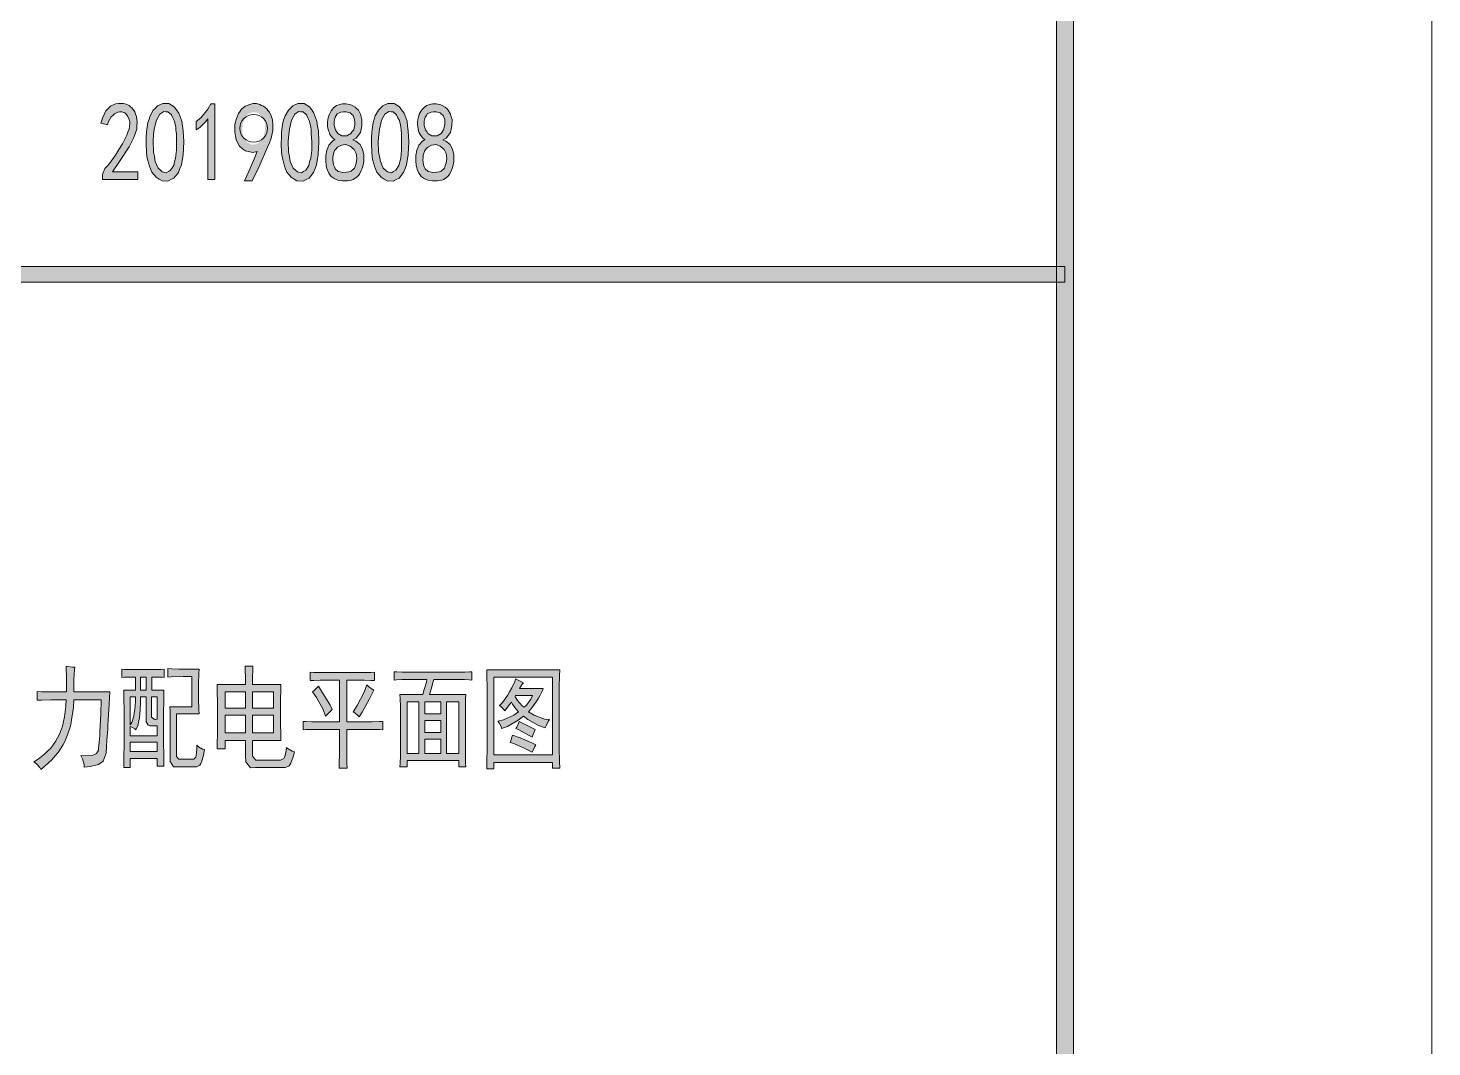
# Model space of a CAD drawing. Header units: millimetres. Extents: x 568 to 57335, y 85 to 28579.
# Drawn here: x 57277.8 to 57335.2, y 27729.6 to 27771.3 of the extents above; entities that cross this region are included whole.
import ezdxf

# ---------------------------------------------------------------- set-up
doc = ezdxf.new("R2010")
doc.units = ezdxf.units.MM

msp = doc.modelspace()

# ---------------------------------------------------------------- hatches: boundary and pattern name
h = msp.add_hatch(color=0)
h.dxf.hatch_style = 2
h.paths.add_polyline_path([(57320.572, 27702.649), (57319.873, 27703.348), (57319.873, 28563.463), (57320.572, 28564.162)])
h = msp.add_hatch(color=0)
h.dxf.hatch_style = 2
h.paths.add_polyline_path([(57280.883, 27765.162), (57280.891, 27765.299), (57280.989, 27765.542), (57281.081, 27765.648), (57281.179, 27765.754), (57281.415, 27766.096), (57281.559, 27766.324), (57281.704, 27766.552), (57281.886, 27766.909), (57281.931, 27767.031), (57281.977, 27767.16), (57282.007, 27767.373), (57282, 27767.464), (57281.985, 27767.555), (57281.916, 27767.699), (57281.863, 27767.76), (57281.802, 27767.821), (57281.673, 27767.866), (57281.597, 27767.859), (57281.521, 27767.851), (57281.377, 27767.775), (57281.308, 27767.715), (57281.24, 27767.654), (57281.134, 27767.464), (57281.096, 27767.335), (57280.822, 27767.395), (57280.883, 27767.601), (57281.027, 27767.897), (57281.118, 27767.996), (57281.21, 27768.087), (57281.422, 27768.193), (57281.544, 27768.201), (57281.612, 27768.208), (57281.741, 27768.208), (57281.802, 27768.193), (57281.863, 27768.178), (57281.977, 27768.117), (57282.038, 27768.064), (57282.099, 27768.018), (57282.205, 27767.866), (57282.243, 27767.768), (57282.281, 27767.669), (57282.311, 27767.433), (57282.296, 27767.289), (57282.289, 27767.152), (57282.175, 27766.818), (57282.076, 27766.628), (57281.977, 27766.438), (57281.59, 27765.83), (57281.301, 27765.412), (57282.334, 27765.412), (57282.334, 27765.093), (57280.883, 27765.093)])
h = msp.add_hatch(color=0)
h.paths.add_polyline_path([(57282.676, 27766.81), (57282.684, 27767.046), (57282.744, 27767.426), (57282.79, 27767.563), (57282.836, 27767.699), (57282.965, 27767.927), (57283.056, 27768.018), (57283.139, 27768.11), (57283.352, 27768.201), (57283.481, 27768.201), (57283.603, 27768.201), (57283.823, 27768.072), (57283.914, 27767.942), (57284.013, 27767.813), (57284.135, 27767.479), (57284.157, 27767.281), (57284.188, 27767.084), (57284.211, 27766.636), (57284.195, 27766.377), (57284.188, 27766.119), (57284.112, 27765.701), (57284.051, 27765.542), (57283.99, 27765.382), (57283.808, 27765.154), (57283.686, 27765.093), (57283.565, 27765.025), (57283.322, 27765.04), (57283.2, 27765.116), (57283.079, 27765.192), (57282.904, 27765.397), (57282.851, 27765.526), (57282.805, 27765.648), (57282.729, 27765.914), (57282.706, 27766.051), (57282.684, 27766.195), (57282.676, 27766.567)])
h.paths.add_polyline_path([(57282.98, 27766.917), (57282.957, 27766.666), (57282.972, 27766.225), (57283.01, 27766.035), (57283.048, 27765.838), (57283.162, 27765.564), (57283.246, 27765.488), (57283.329, 27765.405), (57283.497, 27765.375), (57283.588, 27765.42), (57283.671, 27765.473), (57283.8, 27765.671), (57283.838, 27765.823), (57283.876, 27765.967), (57283.914, 27766.294), (57283.914, 27766.469), (57283.914, 27766.643), (57283.907, 27766.962), (57283.892, 27767.107), (57283.884, 27767.251), (57283.816, 27767.509), (57283.762, 27767.623), (57283.709, 27767.745), (57283.565, 27767.866), (57283.481, 27767.866), (57283.39, 27767.874), (57283.231, 27767.76), (57283.162, 27767.646), (57283.094, 27767.525), (57283.003, 27767.16)])
h = msp.add_hatch(color=0)
h.dxf.hatch_style = 2
h.paths.add_polyline_path([(57285.198, 27767.57), (57285.1, 27767.456), (57284.864, 27767.228), (57284.72, 27767.122), (57284.72, 27767.464), (57284.902, 27767.616), (57285.198, 27767.973), (57285.312, 27768.186), (57285.479, 27768.186), (57285.479, 27765.093), (57285.198, 27765.093)])
h = msp.add_hatch(color=0)
h.paths.add_polyline_path([(57286.687, 27765.04), (57286.847, 27765.367), (57287.105, 27765.975), (57287.212, 27766.241), (57287.029, 27766.203), (57286.733, 27766.263), (57286.611, 27766.355), (57286.49, 27766.453), (57286.353, 27766.712), (57286.323, 27766.871), (57286.3, 27767.031), (57286.3, 27767.327), (57286.33, 27767.456), (57286.361, 27767.585), (57286.452, 27767.798), (57286.513, 27767.889), (57286.574, 27767.973), (57286.718, 27768.094), (57286.809, 27768.125), (57286.893, 27768.163), (57287.045, 27768.201), (57287.113, 27768.201), (57287.181, 27768.201), (57287.326, 27768.163), (57287.394, 27768.125), (57287.47, 27768.094), (57287.599, 27767.988), (57287.652, 27767.912), (57287.713, 27767.844), (57287.789, 27767.692), (57287.812, 27767.616), (57287.835, 27767.54), (57287.857, 27767.342), (57287.857, 27767.221), (57287.857, 27767.099), (57287.782, 27766.788), (57287.713, 27766.598), (57287.637, 27766.415), (57287.288, 27765.633), (57287.007, 27765.04)])
h.paths.add_polyline_path([(57286.611, 27767.054), (57286.619, 27766.932), (57286.703, 27766.742), (57286.771, 27766.666), (57286.839, 27766.59), (57286.984, 27766.522), (57287.067, 27766.529), (57287.143, 27766.537), (57287.272, 27766.59), (57287.318, 27766.636), (57287.364, 27766.681), (57287.455, 27766.833), (57287.493, 27766.94), (57287.523, 27767.076), (57287.538, 27767.304), (57287.523, 27767.403), (57287.508, 27767.494), (57287.432, 27767.654), (57287.371, 27767.715), (57287.31, 27767.775), (57287.181, 27767.844), (57287.105, 27767.844), (57287.067, 27767.851), (57286.953, 27767.821), (57286.885, 27767.791), (57286.817, 27767.753), (57286.71, 27767.608), (57286.672, 27767.502), (57286.627, 27767.395), (57286.604, 27767.168)])
h = msp.add_hatch(color=0)
h.paths.add_polyline_path([(57288.199, 27766.81), (57288.207, 27767.046), (57288.26, 27767.426), (57288.306, 27767.563), (57288.351, 27767.699), (57288.488, 27767.927), (57288.572, 27768.018), (57288.663, 27768.11), (57288.876, 27768.201), (57288.997, 27768.201), (57289.126, 27768.201), (57289.347, 27768.072), (57289.438, 27767.942), (57289.529, 27767.813), (57289.651, 27767.479), (57289.681, 27767.281), (57289.711, 27767.084), (57289.726, 27766.636), (57289.719, 27766.377), (57289.704, 27766.119), (57289.635, 27765.701), (57289.575, 27765.542), (57289.514, 27765.382), (57289.331, 27765.154), (57289.21, 27765.093), (57289.088, 27765.025), (57288.838, 27765.04), (57288.716, 27765.116), (57288.594, 27765.192), (57288.42, 27765.397), (57288.374, 27765.526), (57288.321, 27765.648), (57288.253, 27765.914), (57288.23, 27766.051), (57288.207, 27766.195), (57288.192, 27766.567)])
h.paths.add_polyline_path([(57288.503, 27766.917), (57288.48, 27766.666), (57288.496, 27766.225), (57288.534, 27766.035), (57288.564, 27765.838), (57288.686, 27765.564), (57288.769, 27765.488), (57288.853, 27765.405), (57289.02, 27765.375), (57289.103, 27765.42), (57289.195, 27765.473), (57289.316, 27765.671), (57289.354, 27765.823), (57289.4, 27765.967), (57289.438, 27766.294), (57289.438, 27766.469), (57289.438, 27766.643), (57289.423, 27766.962), (57289.415, 27767.107), (57289.407, 27767.251), (57289.339, 27767.509), (57289.286, 27767.623), (57289.233, 27767.745), (57289.088, 27767.866), (57288.997, 27767.866), (57288.906, 27767.874), (57288.754, 27767.76), (57288.686, 27767.646), (57288.617, 27767.525), (57288.526, 27767.16)])
h = msp.add_hatch(color=0)
h.paths.add_polyline_path([(57290.015, 27765.975), (57290.015, 27766.081), (57290.053, 27766.294), (57290.099, 27766.393), (57290.144, 27766.499), (57290.289, 27766.666), (57290.387, 27766.727), (57290.296, 27766.788), (57290.182, 27766.932), (57290.16, 27767.008), (57290.129, 27767.084), (57290.091, 27767.259), (57290.091, 27767.357), (57290.091, 27767.456), (57290.106, 27767.623), (57290.137, 27767.699), (57290.16, 27767.768), (57290.236, 27767.904), (57290.289, 27767.965), (57290.334, 27768.026), (57290.448, 27768.117), (57290.509, 27768.14), (57290.57, 27768.163), (57290.699, 27768.186), (57290.775, 27768.186), (57290.843, 27768.186), (57290.972, 27768.163), (57291.033, 27768.148), (57291.094, 27768.125), (57291.216, 27768.049), (57291.276, 27767.996), (57291.345, 27767.935), (57291.436, 27767.768), (57291.466, 27767.661), (57291.489, 27767.555), (57291.489, 27767.304), (57291.459, 27767.16), (57291.428, 27767.016), (57291.254, 27766.788), (57291.117, 27766.712), (57291.238, 27766.666), (57291.413, 27766.522), (57291.466, 27766.431), (57291.512, 27766.339), (57291.565, 27766.104), (57291.565, 27765.975), (57291.565, 27765.838), (57291.535, 27765.625), (57291.497, 27765.542), (57291.466, 27765.458), (57291.398, 27765.321), (57291.36, 27765.268), (57291.314, 27765.215), (57291.208, 27765.131), (57291.14, 27765.101), (57291.071, 27765.071), (57290.896, 27765.04), (57290.798, 27765.04), (57290.691, 27765.04), (57290.509, 27765.071), (57290.433, 27765.101), (57290.357, 27765.131), (57290.236, 27765.223), (57290.182, 27765.291), (57290.137, 27765.352), (57290.068, 27765.504), (57290.046, 27765.587), (57290.03, 27765.671), (57290.015, 27765.861)])
h.paths.add_polyline_path([(57290.304, 27765.99), (57290.304, 27765.884), (57290.334, 27765.694), (57290.365, 27765.61), (57290.395, 27765.534), (57290.517, 27765.428), (57290.6, 27765.405), (57290.691, 27765.382), (57290.866, 27765.39), (57290.957, 27765.412), (57291.056, 27765.443), (57291.185, 27765.564), (57291.223, 27765.663), (57291.254, 27765.762), (57291.284, 27765.96), (57291.269, 27766.058), (57291.261, 27766.157), (57291.17, 27766.324), (57291.094, 27766.393), (57291.01, 27766.461), (57290.836, 27766.522), (57290.745, 27766.514), (57290.653, 27766.499), (57290.494, 27766.423), (57290.433, 27766.347), (57290.372, 27766.279), (57290.311, 27766.096)])
h.paths.add_polyline_path([(57290.357, 27767.395), (57290.357, 27767.304), (57290.41, 27767.13), (57290.456, 27767.054), (57290.509, 27766.97), (57290.669, 27766.886), (57290.775, 27766.886), (57290.881, 27766.886), (57291.041, 27766.97), (57291.094, 27767.054), (57291.155, 27767.13), (57291.2, 27767.327), (57291.2, 27767.433), (57291.193, 27767.547), (57291.132, 27767.715), (57291.071, 27767.768), (57291.01, 27767.821), (57290.843, 27767.866), (57290.737, 27767.859), (57290.631, 27767.851), (57290.486, 27767.775), (57290.441, 27767.707), (57290.403, 27767.639), (57290.357, 27767.479)])
h = msp.add_hatch(color=0)
h.paths.add_polyline_path([(57291.884, 27766.81), (57291.892, 27767.046), (57291.945, 27767.426), (57291.991, 27767.563), (57292.036, 27767.699), (57292.165, 27767.927), (57292.256, 27768.018), (57292.34, 27768.11), (57292.553, 27768.201), (57292.682, 27768.201), (57292.803, 27768.201), (57293.024, 27768.072), (57293.115, 27767.942), (57293.214, 27767.813), (57293.335, 27767.479), (57293.358, 27767.281), (57293.388, 27767.084), (57293.411, 27766.636), (57293.396, 27766.377), (57293.388, 27766.119), (57293.313, 27765.701), (57293.252, 27765.542), (57293.191, 27765.382), (57293.009, 27765.154), (57292.887, 27765.093), (57292.765, 27765.025), (57292.522, 27765.04), (57292.401, 27765.116), (57292.279, 27765.192), (57292.104, 27765.397), (57292.051, 27765.526), (57292.006, 27765.648), (57291.93, 27765.914), (57291.907, 27766.051), (57291.892, 27766.195), (57291.877, 27766.567)])
h.paths.add_polyline_path([(57292.18, 27766.917), (57292.158, 27766.666), (57292.173, 27766.225), (57292.211, 27766.035), (57292.249, 27765.838), (57292.363, 27765.564), (57292.446, 27765.488), (57292.53, 27765.405), (57292.697, 27765.375), (57292.788, 27765.42), (57292.872, 27765.473), (57293.001, 27765.671), (57293.039, 27765.823), (57293.077, 27765.967), (57293.115, 27766.294), (57293.115, 27766.469), (57293.115, 27766.643), (57293.107, 27766.962), (57293.092, 27767.107), (57293.085, 27767.251), (57293.024, 27767.509), (57292.963, 27767.623), (57292.91, 27767.745), (57292.765, 27767.866), (57292.682, 27767.866), (57292.591, 27767.874), (57292.431, 27767.76), (57292.363, 27767.646), (57292.294, 27767.525), (57292.203, 27767.16)])
h = msp.add_hatch(color=0)
h.paths.add_polyline_path([(57293.692, 27765.975), (57293.692, 27766.081), (57293.738, 27766.294), (57293.776, 27766.393), (57293.822, 27766.499), (57293.966, 27766.666), (57294.065, 27766.727), (57293.981, 27766.788), (57293.867, 27766.932), (57293.837, 27767.008), (57293.806, 27767.084), (57293.776, 27767.259), (57293.768, 27767.357), (57293.768, 27767.456), (57293.791, 27767.623), (57293.814, 27767.699), (57293.837, 27767.768), (57293.913, 27767.904), (57293.966, 27767.965), (57294.019, 27768.026), (57294.125, 27768.117), (57294.186, 27768.14), (57294.247, 27768.163), (57294.384, 27768.186), (57294.452, 27768.186), (57294.528, 27768.186), (57294.657, 27768.163), (57294.71, 27768.148), (57294.771, 27768.125), (57294.893, 27768.049), (57294.961, 27767.996), (57295.022, 27767.935), (57295.113, 27767.768), (57295.144, 27767.661), (57295.174, 27767.555), (57295.166, 27767.304), (57295.136, 27767.16), (57295.106, 27767.016), (57294.938, 27766.788), (57294.802, 27766.712), (57294.923, 27766.666), (57295.098, 27766.522), (57295.144, 27766.431), (57295.197, 27766.339), (57295.242, 27766.104), (57295.242, 27765.975), (57295.242, 27765.838), (57295.212, 27765.625), (57295.181, 27765.542), (57295.151, 27765.458), (57295.075, 27765.321), (57295.037, 27765.268), (57294.999, 27765.215), (57294.893, 27765.131), (57294.824, 27765.101), (57294.756, 27765.071), (57294.581, 27765.04), (57294.475, 27765.04), (57294.369, 27765.04), (57294.194, 27765.071), (57294.118, 27765.101), (57294.042, 27765.131), (57293.913, 27765.223), (57293.867, 27765.291), (57293.814, 27765.352), (57293.746, 27765.504), (57293.73, 27765.587), (57293.708, 27765.671), (57293.692, 27765.861)])
h.paths.add_polyline_path([(57293.989, 27765.99), (57293.981, 27765.884), (57294.011, 27765.694), (57294.042, 27765.61), (57294.08, 27765.534), (57294.194, 27765.428), (57294.285, 27765.405), (57294.369, 27765.382), (57294.551, 27765.39), (57294.642, 27765.412), (57294.733, 27765.443), (57294.862, 27765.564), (57294.9, 27765.663), (57294.938, 27765.762), (57294.961, 27765.96), (57294.954, 27766.058), (57294.938, 27766.157), (57294.847, 27766.324), (57294.771, 27766.393), (57294.695, 27766.461), (57294.521, 27766.522), (57294.429, 27766.514), (57294.331, 27766.499), (57294.179, 27766.423), (57294.118, 27766.347), (57294.057, 27766.279), (57293.989, 27766.096)])
h.paths.add_polyline_path([(57294.034, 27767.395), (57294.034, 27767.304), (57294.087, 27767.13), (57294.141, 27767.054), (57294.186, 27766.97), (57294.346, 27766.886), (57294.452, 27766.886), (57294.566, 27766.886), (57294.726, 27766.97), (57294.779, 27767.054), (57294.832, 27767.13), (57294.885, 27767.327), (57294.878, 27767.433), (57294.878, 27767.547), (57294.809, 27767.715), (57294.748, 27767.768), (57294.688, 27767.821), (57294.521, 27767.866), (57294.422, 27767.859), (57294.315, 27767.851), (57294.163, 27767.775), (57294.125, 27767.707), (57294.08, 27767.639), (57294.034, 27767.479)])
h = msp.add_hatch(color=0)
h.dxf.hatch_style = 2
h.paths.add_polyline_path([(57320.223, 27761.545), (57320.223, 27760.9), (57245.175, 27760.9), (57245.175, 27761.545)])
h = msp.add_hatch(color=0)
h.dxf.hatch_style = 2
h.paths.add_polyline_path([(57279.721, 27743.828), (57279.698, 27743.516), (57279.629, 27743.007), (57279.591, 27742.817), (57279.546, 27742.635), (57279.424, 27742.286), (57279.348, 27742.126), (57279.272, 27741.974), (57279.075, 27741.678), (57278.953, 27741.534), (57278.832, 27741.397), (57278.535, 27741.123), (57278.368, 27740.986), (57278.33, 27741.062), (57278.186, 27741.214), (57278.079, 27741.29), (57278.254, 27741.404), (57278.535, 27741.625), (57278.657, 27741.746), (57278.771, 27741.86), (57278.968, 27742.126), (57279.052, 27742.27), (57279.128, 27742.422), (57279.257, 27742.757), (57279.295, 27742.947), (57279.333, 27743.137), (57279.386, 27743.577), (57279.401, 27743.828), (57278.984, 27743.828), (57278.778, 27743.828), (57278.391, 27743.82), (57278.224, 27743.813), (57278.224, 27744.17), (57278.391, 27744.162), (57278.778, 27744.155), (57278.984, 27744.155), (57279.417, 27744.155), (57279.417, 27744.686), (57279.417, 27744.816), (57279.409, 27745.074), (57279.401, 27745.211), (57279.477, 27745.196), (57279.66, 27745.165), (57279.759, 27745.158), (57279.743, 27745.074), (57279.728, 27744.846), (57279.721, 27744.686), (57279.721, 27744.535), (57279.721, 27744.269), (57279.721, 27744.155), (57281.187, 27744.155), (57281.156, 27743.668), (57281.118, 27743), (57281.111, 27742.81), (57281.103, 27742.628), (57281.073, 27742.179), (57281.058, 27741.913), (57281.035, 27741.647), (57280.913, 27741.321), (57280.815, 27741.26), (57280.723, 27741.192), (57280.389, 27741.108), (57280.146, 27741.078), (57280.138, 27741.184), (57280.07, 27741.42), (57280.002, 27741.549), (57280.214, 27741.534), (57280.495, 27741.564), (57280.564, 27741.602), (57280.64, 27741.632), (57280.723, 27741.769), (57280.731, 27741.868), (57280.739, 27741.967), (57280.761, 27742.225), (57280.777, 27742.384), (57280.784, 27742.536), (57280.815, 27743.258), (57280.837, 27743.828)])
h = msp.add_hatch(color=0)
h.paths.add_polyline_path([(57282.235, 27744.223), (57282.235, 27744.762), (57282.068, 27744.762), (57281.787, 27744.755), (57281.673, 27744.747), (57281.673, 27745.089), (57281.795, 27745.074), (57282.22, 27745.066), (57282.524, 27745.066), (57282.82, 27745.066), (57283.269, 27745.074), (57283.413, 27745.089), (57283.413, 27744.747), (57283.322, 27744.755), (57283.063, 27744.762), (57282.912, 27744.762), (57282.912, 27744.223), (57283.398, 27744.223), (57283.39, 27743.927), (57283.383, 27743.159), (57283.383, 27742.696), (57283.383, 27742.225), (57283.39, 27741.435), (57283.398, 27741.116), (57283.124, 27741.116), (57283.124, 27741.435), (57282.015, 27741.435), (57282.015, 27741.062), (57281.757, 27741.062), (57281.764, 27741.351), (57281.772, 27742.172), (57281.772, 27742.711), (57281.772, 27743.258), (57281.764, 27744.018), (57281.757, 27744.223)])
h.paths.add_polyline_path([(57282.015, 27742.354), (57283.124, 27742.354), (57283.124, 27742.764), (57282.836, 27742.764), (57282.76, 27742.795), (57282.676, 27742.931), (57282.676, 27743.038), (57282.676, 27743.957), (57282.448, 27743.957), (57282.448, 27743.752), (57282.433, 27743.402), (57282.418, 27743.251), (57282.402, 27743.099), (57282.327, 27742.78), (57282.258, 27742.605), (57282.213, 27742.65), (57282.091, 27742.711), (57282.015, 27742.734)])
h.paths.add_polyline_path([(57283.124, 27741.723), (57283.124, 27742.103), (57282.015, 27742.103), (57282.015, 27741.723)])
h.paths.add_polyline_path([(57282.896, 27743.235), (57282.896, 27743.121), (57283.01, 27743.023), (57283.124, 27743.038), (57283.124, 27743.957), (57282.896, 27743.957)])
h.paths.add_polyline_path([(57282.015, 27742.802), (57282.083, 27742.909), (57282.167, 27743.159), (57282.19, 27743.296), (57282.213, 27743.44), (57282.235, 27743.767), (57282.235, 27743.957), (57282.015, 27743.957)])
h.paths.add_polyline_path([(57282.676, 27744.223), (57282.676, 27744.762), (57282.448, 27744.762), (57282.448, 27744.223)])
h = msp.add_hatch(color=0)
h.dxf.hatch_style = 2
h.paths.add_polyline_path([(57283.557, 27745.104), (57283.724, 27745.097), (57284.013, 27745.089), (57284.127, 27745.089), (57284.834, 27745.089), (57284.826, 27744.914), (57284.818, 27744.451), (57284.818, 27744.155), (57284.818, 27743.866), (57284.826, 27743.418), (57284.834, 27743.251), (57283.914, 27743.251), (57283.914, 27741.632), (57283.914, 27741.518), (57284.006, 27741.404), (57284.104, 27741.404), (57284.56, 27741.404), (57284.621, 27741.404), (57284.697, 27741.48), (57284.712, 27741.564), (57284.727, 27741.647), (57284.75, 27741.853), (57284.75, 27741.974), (57284.818, 27741.906), (57284.978, 27741.815), (57285.062, 27741.799), (57285.016, 27741.571), (57284.932, 27741.283), (57284.902, 27741.222), (57284.864, 27741.161), (57284.735, 27741.093), (57284.636, 27741.093), (57283.914, 27741.093), (57283.785, 27741.093), (57283.656, 27741.313), (57283.656, 27741.526), (57283.656, 27742.962), (57283.656, 27743.091), (57283.648, 27743.38), (57283.641, 27743.539), (57284.545, 27743.539), (57284.545, 27744.778), (57284.188, 27744.778), (57283.694, 27744.77), (57283.557, 27744.762)])
h = msp.add_hatch(color=0)
h.paths.add_polyline_path([(57288.731, 27741.708), (57288.678, 27741.503), (57288.587, 27741.237), (57288.541, 27741.176), (57288.503, 27741.116), (57288.359, 27741.062), (57288.26, 27741.062), (57287.136, 27741.062), (57286.938, 27741.047), (57286.741, 27741.29), (57286.733, 27741.549), (57286.733, 27742.172), (57285.897, 27742.172), (57285.897, 27741.83), (57285.571, 27741.83), (57285.578, 27741.921), (57285.586, 27742.544), (57285.586, 27743.076), (57285.586, 27743.6), (57285.578, 27744.291), (57285.571, 27744.459), (57286.733, 27744.459), (57286.733, 27744.702), (57286.725, 27745.074), (57286.718, 27745.211), (57287.037, 27745.211), (57287.029, 27745.097), (57287.022, 27744.717), (57287.022, 27744.459), (57288.184, 27744.459), (57288.177, 27744.322), (57288.169, 27743.767), (57288.169, 27743.342), (57288.169, 27742.931), (57288.177, 27742.346), (57288.184, 27742.172), (57287.022, 27742.172), (57287.022, 27741.685), (57287.022, 27741.526), (57287.159, 27741.366), (57287.295, 27741.366), (57288.055, 27741.366), (57288.169, 27741.366), (57288.306, 27741.427), (57288.329, 27741.488), (57288.351, 27741.556), (57288.389, 27741.754), (57288.405, 27741.883), (57288.473, 27741.822), (57288.64, 27741.731)])
h.paths.add_polyline_path([(57287.88, 27742.483), (57287.88, 27743.197), (57287.022, 27743.197), (57287.022, 27742.483)])
h.paths.add_polyline_path([(57286.733, 27742.483), (57286.733, 27743.197), (57285.897, 27743.197), (57285.897, 27742.483)])
h.paths.add_polyline_path([(57287.88, 27743.486), (57287.88, 27744.155), (57287.022, 27744.155), (57287.022, 27743.486)])
h.paths.add_polyline_path([(57286.733, 27743.486), (57286.733, 27744.155), (57285.897, 27744.155), (57285.897, 27743.486)])
h = msp.add_hatch(color=0)
h.dxf.hatch_style = 2
h.paths.add_polyline_path([(57291.474, 27744.945), (57291.588, 27744.945), (57291.854, 27744.952), (57292.006, 27744.96), (57292.006, 27744.618), (57291.861, 27744.626), (57291.595, 27744.633), (57291.474, 27744.633), (57290.874, 27744.633), (57290.874, 27742.931), (57291.747, 27742.931), (57291.907, 27742.931), (57292.203, 27742.939), (57292.34, 27742.947), (57292.34, 27742.605), (57292.203, 27742.612), (57291.907, 27742.62), (57291.747, 27742.62), (57290.874, 27742.62), (57290.874, 27741.799), (57290.874, 27741.602), (57290.881, 27741.222), (57290.889, 27741.04), (57290.555, 27741.04), (57290.562, 27741.222), (57290.57, 27741.602), (57290.57, 27741.799), (57290.57, 27742.62), (57289.521, 27742.62), (57289.423, 27742.62), (57289.202, 27742.612), (57289.088, 27742.605), (57289.088, 27742.947), (57289.202, 27742.939), (57289.438, 27742.931), (57289.552, 27742.931), (57290.57, 27742.931), (57290.57, 27744.633), (57289.894, 27744.633), (57289.787, 27744.633), (57289.529, 27744.626), (57289.377, 27744.618), (57289.377, 27744.96), (57289.529, 27744.952), (57289.78, 27744.945), (57289.878, 27744.945)])
h = msp.add_hatch(color=0)
h.paths.add_polyline_path([(57295.592, 27744.96), (57295.698, 27744.96), (57295.888, 27744.968), (57295.979, 27744.975), (57295.979, 27744.633), (57295.88, 27744.648), (57295.683, 27744.656), (57295.592, 27744.656), (57294.437, 27744.656), (57294.407, 27744.573), (57294.315, 27744.269), (57294.255, 27744.041), (57295.736, 27744.041), (57295.729, 27743.874), (57295.721, 27743.524), (57295.721, 27743.342), (57295.721, 27741.799), (57295.721, 27741.602), (57295.729, 27741.252), (57295.736, 27741.093), (57295.447, 27741.093), (57295.447, 27741.351), (57293.335, 27741.351), (57293.335, 27741.093), (57293.047, 27741.093), (57293.054, 27741.214), (57293.062, 27741.556), (57293.062, 27741.777), (57293.062, 27743.38), (57293.062, 27743.547), (57293.054, 27743.881), (57293.047, 27744.041), (57293.981, 27744.041), (57294.042, 27744.253), (57294.125, 27744.557), (57294.141, 27744.656), (57293.229, 27744.656), (57293.123, 27744.656), (57292.91, 27744.648), (57292.803, 27744.633), (57292.803, 27744.975), (57292.917, 27744.968), (57293.13, 27744.96), (57293.229, 27744.96)])
h.paths.add_polyline_path([(57293.822, 27741.632), (57293.822, 27743.752), (57293.335, 27743.752), (57293.335, 27741.632)])
h.paths.add_polyline_path([(57295.447, 27741.632), (57295.447, 27743.752), (57294.954, 27743.752), (57294.954, 27741.632)])
h.paths.add_polyline_path([(57294.71, 27741.632), (57294.71, 27742.225), (57294.065, 27742.225), (57294.065, 27741.632)])
h.paths.add_polyline_path([(57294.71, 27743.251), (57294.71, 27743.752), (57294.065, 27743.752), (57294.065, 27743.251)])
h.paths.add_polyline_path([(57294.71, 27742.498), (57294.71, 27742.985), (57294.065, 27742.985), (57294.065, 27742.498)])
h = msp.add_hatch(color=0)
h.paths.add_polyline_path([(57299.573, 27745.051), (57299.565, 27744.823), (57299.558, 27744.329), (57299.558, 27744.063), (57299.558, 27742.141), (57299.558, 27741.86), (57299.565, 27741.313), (57299.573, 27741.04), (57299.284, 27741.04), (57299.284, 27741.275), (57296.883, 27741.275), (57296.883, 27741.009), (57296.595, 27741.009), (57296.602, 27741.283), (57296.61, 27741.86), (57296.61, 27742.157), (57296.61, 27744.063), (57296.61, 27744.322), (57296.602, 27744.816), (57296.595, 27745.051)])
h.paths.add_polyline_path([(57299.284, 27741.579), (57299.284, 27744.762), (57296.883, 27744.762), (57296.883, 27741.579)])
h = msp.add_hatch(color=0)
h.dxf.hatch_style = 2
h.paths.add_polyline_path([(57290.008, 27743.159), (57289.901, 27743.433), (57289.635, 27743.927), (57289.476, 27744.155), (57289.537, 27744.208), (57289.651, 27744.322), (57289.711, 27744.383), (57289.886, 27744.117), (57290.175, 27743.638), (57290.281, 27743.433), (57290.198, 27743.349), (57290.061, 27743.22)])
h = msp.add_hatch(color=0)
h.dxf.hatch_style = 2
h.paths.add_polyline_path([(57291.132, 27743.342), (57291.299, 27743.592), (57291.58, 27744.139), (57291.694, 27744.436), (57291.763, 27744.375), (57291.907, 27744.269), (57291.983, 27744.223), (57291.801, 27743.874), (57291.497, 27743.327), (57291.375, 27743.129), (57291.322, 27743.19), (57291.2, 27743.296)])
h = msp.add_hatch(color=0)
h.paths.add_polyline_path([(57298.091, 27744.527), (57298.046, 27744.474), (57297.97, 27744.36), (57297.932, 27744.291), (57298.897, 27744.291), (57298.866, 27744.215), (57298.775, 27744.018), (57298.707, 27743.896), (57298.646, 27743.782), (57298.441, 27743.501), (57298.304, 27743.342), (57298.524, 27743.205), (57298.95, 27743.045), (57299.155, 27743.023), (57299.102, 27742.939), (57299.018, 27742.764), (57298.98, 27742.681), (57298.714, 27742.78), (57298.274, 27743.023), (57298.091, 27743.159), (57297.879, 27742.992), (57297.438, 27742.742), (57297.202, 27742.658), (57297.18, 27742.742), (57297.096, 27742.893), (57297.043, 27742.962), (57297.271, 27743.007), (57297.696, 27743.197), (57297.886, 27743.342), (57297.787, 27743.456), (57297.643, 27743.653), (57297.605, 27743.737), (57297.537, 27743.646), (57297.4, 27743.471), (57297.332, 27743.38), (57297.278, 27743.448), (57297.172, 27743.554), (57297.111, 27743.592), (57297.233, 27743.722), (57297.446, 27744.003), (57297.529, 27744.162), (57297.613, 27744.314), (57297.742, 27744.58), (57297.772, 27744.686), (57297.848, 27744.648), (57298.008, 27744.565)])
h.paths.add_polyline_path([(57297.749, 27743.957), (57297.856, 27743.798), (57298.038, 27743.585), (57298.122, 27743.524), (57298.213, 27743.615), (57298.388, 27743.851), (57298.464, 27744.01), (57297.772, 27744.01)])
h = msp.add_hatch(color=0)
h.dxf.hatch_style = 2
h.paths.add_polyline_path([(57297.917, 27742.947), (57298.16, 27742.817), (57298.494, 27742.658), (57298.578, 27742.62), (57298.547, 27742.552), (57298.479, 27742.392), (57298.448, 27742.301), (57298.205, 27742.445), (57297.879, 27742.62), (57297.787, 27742.658), (57297.825, 27742.719), (57297.886, 27742.863)])
h = msp.add_hatch(color=0)
h.dxf.hatch_style = 2
h.paths.add_polyline_path([(57297.643, 27742.392), (57297.962, 27742.27), (57298.433, 27742.073), (57298.593, 27741.997), (57298.555, 27741.921), (57298.486, 27741.769), (57298.448, 27741.685), (57298.152, 27741.845), (57297.704, 27742.043), (57297.544, 27742.088), (57297.575, 27742.157), (57297.62, 27742.308)])

# ---------------------------------------------------------------- linework, layer by layer
at = {"color": 0, "lineweight": 0}
for points in [[(56073.988, 27688.001), (56073.988, 28578.81), (57335.22, 28578.81), (57335.22, 27688.001)], [(57320.572, 27702.649), (57319.873, 27703.348), (57319.873, 28563.463), (57320.572, 28564.162)], [(57280.883, 27765.162), (57280.891, 27765.299), (57280.989, 27765.542), (57281.081, 27765.648), (57281.179, 27765.754), (57281.415, 27766.096), (57281.559, 27766.324), (57281.704, 27766.552), (57281.886, 27766.909), (57281.931, 27767.031), (57281.977, 27767.16), (57282.007, 27767.373), (57282, 27767.464), (57281.985, 27767.555), (57281.916, 27767.699), (57281.863, 27767.76), (57281.802, 27767.821), (57281.673, 27767.866), (57281.597, 27767.859), (57281.521, 27767.851), (57281.377, 27767.775), (57281.308, 27767.715), (57281.24, 27767.654), (57281.134, 27767.464), (57281.096, 27767.335), (57280.822, 27767.395), (57280.883, 27767.601), (57281.027, 27767.897), (57281.118, 27767.996), (57281.21, 27768.087), (57281.422, 27768.193), (57281.544, 27768.201), (57281.612, 27768.208), (57281.741, 27768.208), (57281.802, 27768.193), (57281.863, 27768.178), (57281.977, 27768.117), (57282.038, 27768.064), (57282.099, 27768.018), (57282.205, 27767.866), (57282.243, 27767.768), (57282.281, 27767.669), (57282.311, 27767.433), (57282.296, 27767.289), (57282.289, 27767.152), (57282.175, 27766.818), (57282.076, 27766.628), (57281.977, 27766.438), (57281.59, 27765.83), (57281.301, 27765.412), (57282.334, 27765.412), (57282.334, 27765.093), (57280.883, 27765.093)], [(57282.676, 27766.81), (57282.684, 27767.046), (57282.744, 27767.426), (57282.79, 27767.563), (57282.836, 27767.699), (57282.965, 27767.927), (57283.056, 27768.018), (57283.139, 27768.11), (57283.352, 27768.201), (57283.481, 27768.201), (57283.603, 27768.201), (57283.823, 27768.072), (57283.914, 27767.942), (57284.013, 27767.813), (57284.135, 27767.479), (57284.157, 27767.281), (57284.188, 27767.084), (57284.211, 27766.636), (57284.195, 27766.377), (57284.188, 27766.119), (57284.112, 27765.701), (57284.051, 27765.542), (57283.99, 27765.382), (57283.808, 27765.154), (57283.686, 27765.093), (57283.565, 27765.025), (57283.322, 27765.04), (57283.2, 27765.116), (57283.079, 27765.192), (57282.904, 27765.397), (57282.851, 27765.526), (57282.805, 27765.648), (57282.729, 27765.914), (57282.706, 27766.051), (57282.684, 27766.195), (57282.676, 27766.567)], [(57282.98, 27766.917), (57282.957, 27766.666), (57282.972, 27766.225), (57283.01, 27766.035), (57283.048, 27765.838), (57283.162, 27765.564), (57283.246, 27765.488), (57283.329, 27765.405), (57283.497, 27765.375), (57283.588, 27765.42), (57283.671, 27765.473), (57283.8, 27765.671), (57283.838, 27765.823), (57283.876, 27765.967), (57283.914, 27766.294), (57283.914, 27766.469), (57283.914, 27766.643), (57283.907, 27766.962), (57283.892, 27767.107), (57283.884, 27767.251), (57283.816, 27767.509), (57283.762, 27767.623), (57283.709, 27767.745), (57283.565, 27767.866), (57283.481, 27767.866), (57283.39, 27767.874), (57283.231, 27767.76), (57283.162, 27767.646), (57283.094, 27767.525), (57283.003, 27767.16)], [(57285.198, 27767.57), (57285.1, 27767.456), (57284.864, 27767.228), (57284.72, 27767.122), (57284.72, 27767.464), (57284.902, 27767.616), (57285.198, 27767.973), (57285.312, 27768.186), (57285.479, 27768.186), (57285.479, 27765.093), (57285.198, 27765.093)], [(57286.687, 27765.04), (57286.847, 27765.367), (57287.105, 27765.975), (57287.212, 27766.241), (57287.029, 27766.203), (57286.733, 27766.263), (57286.611, 27766.355), (57286.49, 27766.453), (57286.353, 27766.712), (57286.323, 27766.871), (57286.3, 27767.031), (57286.3, 27767.327), (57286.33, 27767.456), (57286.361, 27767.585), (57286.452, 27767.798), (57286.513, 27767.889), (57286.574, 27767.973), (57286.718, 27768.094), (57286.809, 27768.125), (57286.893, 27768.163), (57287.045, 27768.201), (57287.113, 27768.201), (57287.181, 27768.201), (57287.326, 27768.163), (57287.394, 27768.125), (57287.47, 27768.094), (57287.599, 27767.988), (57287.652, 27767.912), (57287.713, 27767.844), (57287.789, 27767.692), (57287.812, 27767.616), (57287.835, 27767.54), (57287.857, 27767.342), (57287.857, 27767.221), (57287.857, 27767.099), (57287.782, 27766.788), (57287.713, 27766.598), (57287.637, 27766.415), (57287.288, 27765.633), (57287.007, 27765.04)], [(57288.199, 27766.81), (57288.207, 27767.046), (57288.26, 27767.426), (57288.306, 27767.563), (57288.351, 27767.699), (57288.488, 27767.927), (57288.572, 27768.018), (57288.663, 27768.11), (57288.876, 27768.201), (57288.997, 27768.201), (57289.126, 27768.201), (57289.347, 27768.072), (57289.438, 27767.942), (57289.529, 27767.813), (57289.651, 27767.479), (57289.681, 27767.281), (57289.711, 27767.084), (57289.726, 27766.636), (57289.719, 27766.377), (57289.704, 27766.119), (57289.635, 27765.701), (57289.575, 27765.542), (57289.514, 27765.382), (57289.331, 27765.154), (57289.21, 27765.093), (57289.088, 27765.025), (57288.838, 27765.04), (57288.716, 27765.116), (57288.594, 27765.192), (57288.42, 27765.397), (57288.374, 27765.526), (57288.321, 27765.648), (57288.253, 27765.914), (57288.23, 27766.051), (57288.207, 27766.195), (57288.192, 27766.567)], [(57288.503, 27766.917), (57288.48, 27766.666), (57288.496, 27766.225), (57288.534, 27766.035), (57288.564, 27765.838), (57288.686, 27765.564), (57288.769, 27765.488), (57288.853, 27765.405), (57289.02, 27765.375), (57289.103, 27765.42), (57289.195, 27765.473), (57289.316, 27765.671), (57289.354, 27765.823), (57289.4, 27765.967), (57289.438, 27766.294), (57289.438, 27766.469), (57289.438, 27766.643), (57289.423, 27766.962), (57289.415, 27767.107), (57289.407, 27767.251), (57289.339, 27767.509), (57289.286, 27767.623), (57289.233, 27767.745), (57289.088, 27767.866), (57288.997, 27767.866), (57288.906, 27767.874), (57288.754, 27767.76), (57288.686, 27767.646), (57288.617, 27767.525), (57288.526, 27767.16)], [(57290.015, 27765.975), (57290.015, 27766.081), (57290.053, 27766.294), (57290.099, 27766.393), (57290.144, 27766.499), (57290.289, 27766.666), (57290.387, 27766.727), (57290.296, 27766.788), (57290.182, 27766.932), (57290.16, 27767.008), (57290.129, 27767.084), (57290.091, 27767.259), (57290.091, 27767.357), (57290.091, 27767.456), (57290.106, 27767.623), (57290.137, 27767.699), (57290.16, 27767.768), (57290.236, 27767.904), (57290.289, 27767.965), (57290.334, 27768.026), (57290.448, 27768.117), (57290.509, 27768.14), (57290.57, 27768.163), (57290.699, 27768.186), (57290.775, 27768.186), (57290.843, 27768.186), (57290.972, 27768.163), (57291.033, 27768.148), (57291.094, 27768.125), (57291.216, 27768.049), (57291.276, 27767.996), (57291.345, 27767.935), (57291.436, 27767.768), (57291.466, 27767.661), (57291.489, 27767.555), (57291.489, 27767.304), (57291.459, 27767.16), (57291.428, 27767.016), (57291.254, 27766.788), (57291.117, 27766.712), (57291.238, 27766.666), (57291.413, 27766.522), (57291.466, 27766.431), (57291.512, 27766.339), (57291.565, 27766.104), (57291.565, 27765.975), (57291.565, 27765.838), (57291.535, 27765.625), (57291.497, 27765.542), (57291.466, 27765.458), (57291.398, 27765.321), (57291.36, 27765.268), (57291.314, 27765.215), (57291.208, 27765.131), (57291.14, 27765.101), (57291.071, 27765.071), (57290.896, 27765.04), (57290.798, 27765.04), (57290.691, 27765.04), (57290.509, 27765.071), (57290.433, 27765.101), (57290.357, 27765.131), (57290.236, 27765.223), (57290.182, 27765.291), (57290.137, 27765.352), (57290.068, 27765.504), (57290.046, 27765.587), (57290.03, 27765.671), (57290.015, 27765.861)], [(57290.357, 27767.395), (57290.357, 27767.304), (57290.41, 27767.13), (57290.456, 27767.054), (57290.509, 27766.97), (57290.669, 27766.886), (57290.775, 27766.886), (57290.881, 27766.886), (57291.041, 27766.97), (57291.094, 27767.054), (57291.155, 27767.13), (57291.2, 27767.327), (57291.2, 27767.433), (57291.193, 27767.547), (57291.132, 27767.715), (57291.071, 27767.768), (57291.01, 27767.821), (57290.843, 27767.866), (57290.737, 27767.859), (57290.631, 27767.851), (57290.486, 27767.775), (57290.441, 27767.707), (57290.403, 27767.639), (57290.357, 27767.479)], [(57291.884, 27766.81), (57291.892, 27767.046), (57291.945, 27767.426), (57291.991, 27767.563), (57292.036, 27767.699), (57292.165, 27767.927), (57292.256, 27768.018), (57292.34, 27768.11), (57292.553, 27768.201), (57292.682, 27768.201), (57292.803, 27768.201), (57293.024, 27768.072), (57293.115, 27767.942), (57293.214, 27767.813), (57293.335, 27767.479), (57293.358, 27767.281), (57293.388, 27767.084), (57293.411, 27766.636), (57293.396, 27766.377), (57293.388, 27766.119), (57293.313, 27765.701), (57293.252, 27765.542), (57293.191, 27765.382), (57293.009, 27765.154), (57292.887, 27765.093), (57292.765, 27765.025), (57292.522, 27765.04), (57292.401, 27765.116), (57292.279, 27765.192), (57292.104, 27765.397), (57292.051, 27765.526), (57292.006, 27765.648), (57291.93, 27765.914), (57291.907, 27766.051), (57291.892, 27766.195), (57291.877, 27766.567)], [(57292.18, 27766.917), (57292.158, 27766.666), (57292.173, 27766.225), (57292.211, 27766.035), (57292.249, 27765.838), (57292.363, 27765.564), (57292.446, 27765.488), (57292.53, 27765.405), (57292.697, 27765.375), (57292.788, 27765.42), (57292.872, 27765.473), (57293.001, 27765.671), (57293.039, 27765.823), (57293.077, 27765.967), (57293.115, 27766.294), (57293.115, 27766.469), (57293.115, 27766.643), (57293.107, 27766.962), (57293.092, 27767.107), (57293.085, 27767.251), (57293.024, 27767.509), (57292.963, 27767.623), (57292.91, 27767.745), (57292.765, 27767.866), (57292.682, 27767.866), (57292.591, 27767.874), (57292.431, 27767.76), (57292.363, 27767.646), (57292.294, 27767.525), (57292.203, 27767.16)], [(57293.692, 27765.975), (57293.692, 27766.081), (57293.738, 27766.294), (57293.776, 27766.393), (57293.822, 27766.499), (57293.966, 27766.666), (57294.065, 27766.727), (57293.981, 27766.788), (57293.867, 27766.932), (57293.837, 27767.008), (57293.806, 27767.084), (57293.776, 27767.259), (57293.768, 27767.357), (57293.768, 27767.456), (57293.791, 27767.623), (57293.814, 27767.699), (57293.837, 27767.768), (57293.913, 27767.904), (57293.966, 27767.965), (57294.019, 27768.026), (57294.125, 27768.117), (57294.186, 27768.14), (57294.247, 27768.163), (57294.384, 27768.186), (57294.452, 27768.186), (57294.528, 27768.186), (57294.657, 27768.163), (57294.71, 27768.148), (57294.771, 27768.125), (57294.893, 27768.049), (57294.961, 27767.996), (57295.022, 27767.935), (57295.113, 27767.768), (57295.144, 27767.661), (57295.174, 27767.555), (57295.166, 27767.304), (57295.136, 27767.16), (57295.106, 27767.016), (57294.938, 27766.788), (57294.802, 27766.712), (57294.923, 27766.666), (57295.098, 27766.522), (57295.144, 27766.431), (57295.197, 27766.339), (57295.242, 27766.104), (57295.242, 27765.975), (57295.242, 27765.838), (57295.212, 27765.625), (57295.181, 27765.542), (57295.151, 27765.458), (57295.075, 27765.321), (57295.037, 27765.268), (57294.999, 27765.215), (57294.893, 27765.131), (57294.824, 27765.101), (57294.756, 27765.071), (57294.581, 27765.04), (57294.475, 27765.04), (57294.369, 27765.04), (57294.194, 27765.071), (57294.118, 27765.101), (57294.042, 27765.131), (57293.913, 27765.223), (57293.867, 27765.291), (57293.814, 27765.352), (57293.746, 27765.504), (57293.73, 27765.587), (57293.708, 27765.671), (57293.692, 27765.861)], [(57294.034, 27767.395), (57294.034, 27767.304), (57294.087, 27767.13), (57294.141, 27767.054), (57294.186, 27766.97), (57294.346, 27766.886), (57294.452, 27766.886), (57294.566, 27766.886), (57294.726, 27766.97), (57294.779, 27767.054), (57294.832, 27767.13), (57294.885, 27767.327), (57294.878, 27767.433), (57294.878, 27767.547), (57294.809, 27767.715), (57294.748, 27767.768), (57294.688, 27767.821), (57294.521, 27767.866), (57294.422, 27767.859), (57294.315, 27767.851), (57294.163, 27767.775), (57294.125, 27767.707), (57294.08, 27767.639), (57294.034, 27767.479)], [(57290.304, 27765.99), (57290.304, 27765.884), (57290.334, 27765.694), (57290.365, 27765.61), (57290.395, 27765.534), (57290.517, 27765.428), (57290.6, 27765.405), (57290.691, 27765.382), (57290.866, 27765.39), (57290.957, 27765.412), (57291.056, 27765.443), (57291.185, 27765.564), (57291.223, 27765.663), (57291.254, 27765.762), (57291.284, 27765.96), (57291.269, 27766.058), (57291.261, 27766.157), (57291.17, 27766.324), (57291.094, 27766.393), (57291.01, 27766.461), (57290.836, 27766.522), (57290.745, 27766.514), (57290.653, 27766.499), (57290.494, 27766.423), (57290.433, 27766.347), (57290.372, 27766.279), (57290.311, 27766.096)], [(57293.989, 27765.99), (57293.981, 27765.884), (57294.011, 27765.694), (57294.042, 27765.61), (57294.08, 27765.534), (57294.194, 27765.428), (57294.285, 27765.405), (57294.369, 27765.382), (57294.551, 27765.39), (57294.642, 27765.412), (57294.733, 27765.443), (57294.862, 27765.564), (57294.9, 27765.663), (57294.938, 27765.762), (57294.961, 27765.96), (57294.954, 27766.058), (57294.938, 27766.157), (57294.847, 27766.324), (57294.771, 27766.393), (57294.695, 27766.461), (57294.521, 27766.522), (57294.429, 27766.514), (57294.331, 27766.499), (57294.179, 27766.423), (57294.118, 27766.347), (57294.057, 27766.279), (57293.989, 27766.096)], [(57320.223, 27761.545), (57320.223, 27760.9), (57245.175, 27760.9), (57245.175, 27761.545)], [(57279.721, 27743.828), (57279.698, 27743.516), (57279.629, 27743.007), (57279.591, 27742.817), (57279.546, 27742.635), (57279.424, 27742.286), (57279.348, 27742.126), (57279.272, 27741.974), (57279.075, 27741.678), (57278.953, 27741.534), (57278.832, 27741.397), (57278.535, 27741.123), (57278.368, 27740.986), (57278.33, 27741.062), (57278.186, 27741.214), (57278.079, 27741.29), (57278.254, 27741.404), (57278.535, 27741.625), (57278.657, 27741.746), (57278.771, 27741.86), (57278.968, 27742.126), (57279.052, 27742.27), (57279.128, 27742.422), (57279.257, 27742.757), (57279.295, 27742.947), (57279.333, 27743.137), (57279.386, 27743.577), (57279.401, 27743.828), (57278.984, 27743.828), (57278.778, 27743.828), (57278.391, 27743.82), (57278.224, 27743.813), (57278.224, 27744.17), (57278.391, 27744.162), (57278.778, 27744.155), (57278.984, 27744.155), (57279.417, 27744.155), (57279.417, 27744.686), (57279.417, 27744.816), (57279.409, 27745.074), (57279.401, 27745.211), (57279.477, 27745.196), (57279.66, 27745.165), (57279.759, 27745.158), (57279.743, 27745.074), (57279.728, 27744.846), (57279.721, 27744.686), (57279.721, 27744.535), (57279.721, 27744.269), (57279.721, 27744.155), (57281.187, 27744.155), (57281.156, 27743.668), (57281.118, 27743), (57281.111, 27742.81), (57281.103, 27742.628), (57281.073, 27742.179), (57281.058, 27741.913), (57281.035, 27741.647), (57280.913, 27741.321), (57280.815, 27741.26), (57280.723, 27741.192), (57280.389, 27741.108), (57280.146, 27741.078), (57280.138, 27741.184), (57280.07, 27741.42), (57280.002, 27741.549), (57280.214, 27741.534), (57280.495, 27741.564), (57280.564, 27741.602), (57280.64, 27741.632), (57280.723, 27741.769), (57280.731, 27741.868), (57280.739, 27741.967), (57280.761, 27742.225), (57280.777, 27742.384), (57280.784, 27742.536), (57280.815, 27743.258), (57280.837, 27743.828)], [(57282.235, 27744.223), (57282.235, 27744.762), (57282.068, 27744.762), (57281.787, 27744.755), (57281.673, 27744.747), (57281.673, 27745.089), (57281.795, 27745.074), (57282.22, 27745.066), (57282.524, 27745.066), (57282.82, 27745.066), (57283.269, 27745.074), (57283.413, 27745.089), (57283.413, 27744.747), (57283.322, 27744.755), (57283.063, 27744.762), (57282.912, 27744.762), (57282.912, 27744.223), (57283.398, 27744.223), (57283.39, 27743.927), (57283.383, 27743.159), (57283.383, 27742.696), (57283.383, 27742.225), (57283.39, 27741.435), (57283.398, 27741.116), (57283.124, 27741.116), (57283.124, 27741.435), (57282.015, 27741.435), (57282.015, 27741.062), (57281.757, 27741.062), (57281.764, 27741.351), (57281.772, 27742.172), (57281.772, 27742.711), (57281.772, 27743.258), (57281.764, 27744.018), (57281.757, 27744.223)], [(57283.557, 27745.104), (57283.724, 27745.097), (57284.013, 27745.089), (57284.127, 27745.089), (57284.834, 27745.089), (57284.826, 27744.914), (57284.818, 27744.451), (57284.818, 27744.155), (57284.818, 27743.866), (57284.826, 27743.418), (57284.834, 27743.251), (57283.914, 27743.251), (57283.914, 27741.632), (57283.914, 27741.518), (57284.006, 27741.404), (57284.104, 27741.404), (57284.56, 27741.404), (57284.621, 27741.404), (57284.697, 27741.48), (57284.712, 27741.564), (57284.727, 27741.647), (57284.75, 27741.853), (57284.75, 27741.974), (57284.818, 27741.906), (57284.978, 27741.815), (57285.062, 27741.799), (57285.016, 27741.571), (57284.932, 27741.283), (57284.902, 27741.222), (57284.864, 27741.161), (57284.735, 27741.093), (57284.636, 27741.093), (57283.914, 27741.093), (57283.785, 27741.093), (57283.656, 27741.313), (57283.656, 27741.526), (57283.656, 27742.962), (57283.656, 27743.091), (57283.648, 27743.38), (57283.641, 27743.539), (57284.545, 27743.539), (57284.545, 27744.778), (57284.188, 27744.778), (57283.694, 27744.77), (57283.557, 27744.762)], [(57288.731, 27741.708), (57288.678, 27741.503), (57288.587, 27741.237), (57288.541, 27741.176), (57288.503, 27741.116), (57288.359, 27741.062), (57288.26, 27741.062), (57287.136, 27741.062), (57286.938, 27741.047), (57286.741, 27741.29), (57286.733, 27741.549), (57286.733, 27742.172), (57285.897, 27742.172), (57285.897, 27741.83), (57285.571, 27741.83), (57285.578, 27741.921), (57285.586, 27742.544), (57285.586, 27743.076), (57285.586, 27743.6), (57285.578, 27744.291), (57285.571, 27744.459), (57286.733, 27744.459), (57286.733, 27744.702), (57286.725, 27745.074), (57286.718, 27745.211), (57287.037, 27745.211), (57287.029, 27745.097), (57287.022, 27744.717), (57287.022, 27744.459), (57288.184, 27744.459), (57288.177, 27744.322), (57288.169, 27743.767), (57288.169, 27743.342), (57288.169, 27742.931), (57288.177, 27742.346), (57288.184, 27742.172), (57287.022, 27742.172), (57287.022, 27741.685), (57287.022, 27741.526), (57287.159, 27741.366), (57287.295, 27741.366), (57288.055, 27741.366), (57288.169, 27741.366), (57288.306, 27741.427), (57288.329, 27741.488), (57288.351, 27741.556), (57288.389, 27741.754), (57288.405, 27741.883), (57288.473, 27741.822), (57288.64, 27741.731)], [(57291.474, 27744.945), (57291.588, 27744.945), (57291.854, 27744.952), (57292.006, 27744.96), (57292.006, 27744.618), (57291.861, 27744.626), (57291.595, 27744.633), (57291.474, 27744.633), (57290.874, 27744.633), (57290.874, 27742.931), (57291.747, 27742.931), (57291.907, 27742.931), (57292.203, 27742.939), (57292.34, 27742.947), (57292.34, 27742.605), (57292.203, 27742.612), (57291.907, 27742.62), (57291.747, 27742.62), (57290.874, 27742.62), (57290.874, 27741.799), (57290.874, 27741.602), (57290.881, 27741.222), (57290.889, 27741.04), (57290.555, 27741.04), (57290.562, 27741.222), (57290.57, 27741.602), (57290.57, 27741.799), (57290.57, 27742.62), (57289.521, 27742.62), (57289.423, 27742.62), (57289.202, 27742.612), (57289.088, 27742.605), (57289.088, 27742.947), (57289.202, 27742.939), (57289.438, 27742.931), (57289.552, 27742.931), (57290.57, 27742.931), (57290.57, 27744.633), (57289.894, 27744.633), (57289.787, 27744.633), (57289.529, 27744.626), (57289.377, 27744.618), (57289.377, 27744.96), (57289.529, 27744.952), (57289.78, 27744.945), (57289.878, 27744.945)], [(57295.592, 27744.96), (57295.698, 27744.96), (57295.888, 27744.968), (57295.979, 27744.975), (57295.979, 27744.633), (57295.88, 27744.648), (57295.683, 27744.656), (57295.592, 27744.656), (57294.437, 27744.656), (57294.407, 27744.573), (57294.315, 27744.269), (57294.255, 27744.041), (57295.736, 27744.041), (57295.729, 27743.874), (57295.721, 27743.524), (57295.721, 27743.342), (57295.721, 27741.799), (57295.721, 27741.602), (57295.729, 27741.252), (57295.736, 27741.093), (57295.447, 27741.093), (57295.447, 27741.351), (57293.335, 27741.351), (57293.335, 27741.093), (57293.047, 27741.093), (57293.054, 27741.214), (57293.062, 27741.556), (57293.062, 27741.777), (57293.062, 27743.38), (57293.062, 27743.547), (57293.054, 27743.881), (57293.047, 27744.041), (57293.981, 27744.041), (57294.042, 27744.253), (57294.125, 27744.557), (57294.141, 27744.656), (57293.229, 27744.656), (57293.123, 27744.656), (57292.91, 27744.648), (57292.803, 27744.633), (57292.803, 27744.975), (57292.917, 27744.968), (57293.13, 27744.96), (57293.229, 27744.96)], [(57299.573, 27745.051), (57299.565, 27744.823), (57299.558, 27744.329), (57299.558, 27744.063), (57299.558, 27742.141), (57299.558, 27741.86), (57299.565, 27741.313), (57299.573, 27741.04), (57299.284, 27741.04), (57299.284, 27741.275), (57296.883, 27741.275), (57296.883, 27741.009), (57296.595, 27741.009), (57296.602, 27741.283), (57296.61, 27741.86), (57296.61, 27742.157), (57296.61, 27744.063), (57296.61, 27744.322), (57296.602, 27744.816), (57296.595, 27745.051)], [(57282.676, 27744.223), (57282.676, 27744.762), (57282.448, 27744.762), (57282.448, 27744.223)], [(57290.008, 27743.159), (57289.901, 27743.433), (57289.635, 27743.927), (57289.476, 27744.155), (57289.537, 27744.208), (57289.651, 27744.322), (57289.711, 27744.383), (57289.886, 27744.117), (57290.175, 27743.638), (57290.281, 27743.433), (57290.198, 27743.349), (57290.061, 27743.22)], [(57291.132, 27743.342), (57291.299, 27743.592), (57291.58, 27744.139), (57291.694, 27744.436), (57291.763, 27744.375), (57291.907, 27744.269), (57291.983, 27744.223), (57291.801, 27743.874), (57291.497, 27743.327), (57291.375, 27743.129), (57291.322, 27743.19), (57291.2, 27743.296)], [(57299.284, 27741.579), (57299.284, 27744.762), (57296.883, 27744.762), (57296.883, 27741.579)], [(57298.091, 27744.527), (57298.046, 27744.474), (57297.97, 27744.36), (57297.932, 27744.291), (57298.897, 27744.291), (57298.866, 27744.215), (57298.775, 27744.018), (57298.707, 27743.896), (57298.646, 27743.782), (57298.441, 27743.501), (57298.304, 27743.342), (57298.524, 27743.205), (57298.95, 27743.045), (57299.155, 27743.023), (57299.102, 27742.939), (57299.018, 27742.764), (57298.98, 27742.681), (57298.714, 27742.78), (57298.274, 27743.023), (57298.091, 27743.159), (57297.879, 27742.992), (57297.438, 27742.742), (57297.202, 27742.658), (57297.18, 27742.742), (57297.096, 27742.893), (57297.043, 27742.962), (57297.271, 27743.007), (57297.696, 27743.197), (57297.886, 27743.342), (57297.787, 27743.456), (57297.643, 27743.653), (57297.605, 27743.737), (57297.537, 27743.646), (57297.4, 27743.471), (57297.332, 27743.38), (57297.278, 27743.448), (57297.172, 27743.554), (57297.111, 27743.592), (57297.233, 27743.722), (57297.446, 27744.003), (57297.529, 27744.162), (57297.613, 27744.314), (57297.742, 27744.58), (57297.772, 27744.686), (57297.848, 27744.648), (57298.008, 27744.565)], [(57282.015, 27742.354), (57283.124, 27742.354), (57283.124, 27742.764), (57282.836, 27742.764), (57282.76, 27742.795), (57282.676, 27742.931), (57282.676, 27743.038), (57282.676, 27743.957), (57282.448, 27743.957), (57282.448, 27743.752), (57282.433, 27743.402), (57282.418, 27743.251), (57282.402, 27743.099), (57282.327, 27742.78), (57282.258, 27742.605), (57282.213, 27742.65), (57282.091, 27742.711), (57282.015, 27742.734)], [(57282.015, 27742.802), (57282.083, 27742.909), (57282.167, 27743.159), (57282.19, 27743.296), (57282.213, 27743.44), (57282.235, 27743.767), (57282.235, 27743.957), (57282.015, 27743.957)], [(57282.896, 27743.235), (57282.896, 27743.121), (57283.01, 27743.023), (57283.124, 27743.038), (57283.124, 27743.957), (57282.896, 27743.957)], [(57286.733, 27743.486), (57286.733, 27744.155), (57285.897, 27744.155), (57285.897, 27743.486)], [(57287.88, 27743.486), (57287.88, 27744.155), (57287.022, 27744.155), (57287.022, 27743.486)], [(57293.822, 27741.632), (57293.822, 27743.752), (57293.335, 27743.752), (57293.335, 27741.632)], [(57294.71, 27743.251), (57294.71, 27743.752), (57294.065, 27743.752), (57294.065, 27743.251)], [(57295.447, 27741.632), (57295.447, 27743.752), (57294.954, 27743.752), (57294.954, 27741.632)], [(57297.749, 27743.957), (57297.856, 27743.798), (57298.038, 27743.585), (57298.122, 27743.524), (57298.213, 27743.615), (57298.388, 27743.851), (57298.464, 27744.01), (57297.772, 27744.01)], [(57286.733, 27742.483), (57286.733, 27743.197), (57285.897, 27743.197), (57285.897, 27742.483)], [(57287.88, 27742.483), (57287.88, 27743.197), (57287.022, 27743.197), (57287.022, 27742.483)], [(57294.71, 27742.498), (57294.71, 27742.985), (57294.065, 27742.985), (57294.065, 27742.498)], [(57297.917, 27742.947), (57298.16, 27742.817), (57298.494, 27742.658), (57298.578, 27742.62), (57298.547, 27742.552), (57298.479, 27742.392), (57298.448, 27742.301), (57298.205, 27742.445), (57297.879, 27742.62), (57297.787, 27742.658), (57297.825, 27742.719), (57297.886, 27742.863)], [(57283.124, 27741.723), (57283.124, 27742.103), (57282.015, 27742.103), (57282.015, 27741.723)], [(57294.71, 27741.632), (57294.71, 27742.225), (57294.065, 27742.225), (57294.065, 27741.632)], [(57297.643, 27742.392), (57297.962, 27742.27), (57298.433, 27742.073), (57298.593, 27741.997), (57298.555, 27741.921), (57298.486, 27741.769), (57298.448, 27741.685), (57298.152, 27741.845), (57297.704, 27742.043), (57297.544, 27742.088), (57297.575, 27742.157), (57297.62, 27742.308)]]:
    msp.add_lwpolyline(points, close=True, dxfattribs=at)
msp.add_circle((57287.071, 27767.187), 0.566, dxfattribs=at)

doc.saveas('drawing.dxf')
